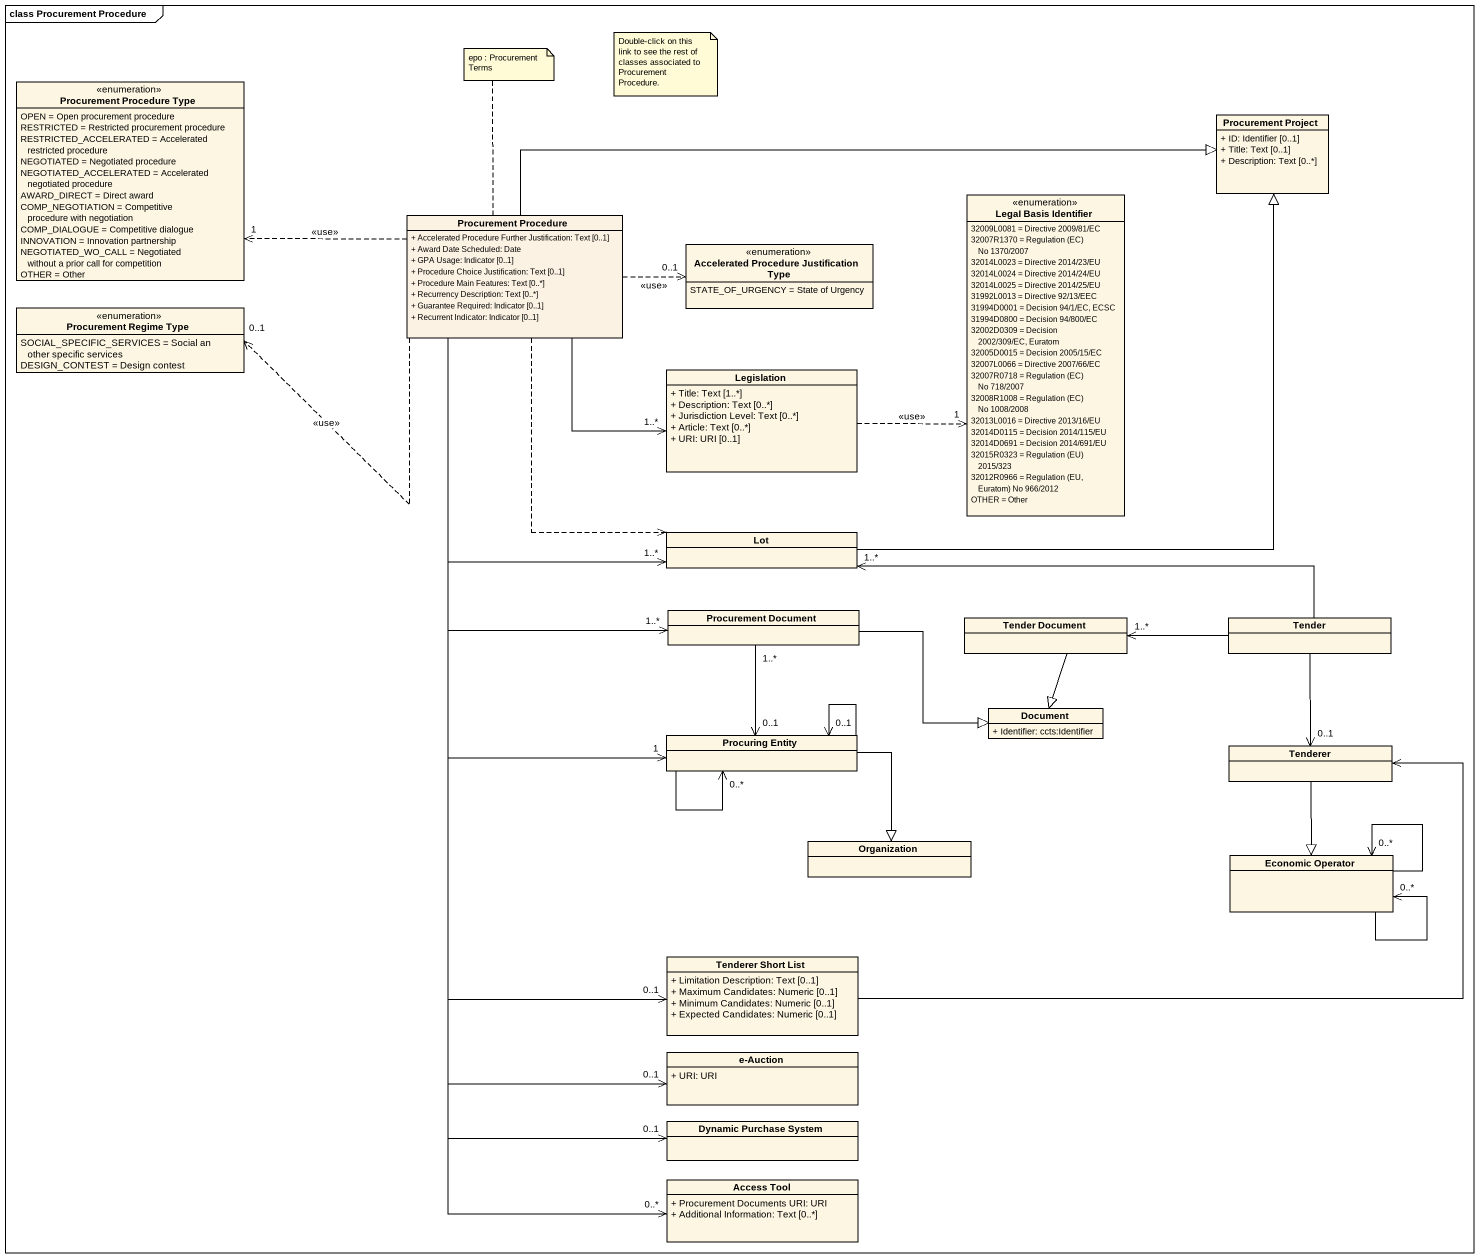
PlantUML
@startuml
mainframe class Procurement Procedure
hide circle
hide empty members
skinparam classAttributeIconSize 0
enum "Procurement Procedure Type" as Procurement_Procedure_Type {
  OPEN = Open procurement procedure
  RESTRICTED = Restricted procurement procedure
  RESTRICTED_ACCELERATED = Accelerated restricted procedure
  NEGOTIATED = Negotiated procedure
  NEGOTIATED_ACCELERATED = Accelerated negotiated procedure
  AWARD_DIRECT = Direct award
  COMP_NEGOTIATION = Competitive procedure with negotiation
  COMP_DIALOGUE = Competitive dialogue
  INNOVATION = Innovation partnership
  NEGOTIATED_WO_CALL = Negotiated without a prior call for competition
  OTHER = Other
}
class "Procurement Project" as Procurement_Project {
  + ID: Identifier [0..1]
  + Title: Text [0..1]
  + Description: Text [0..*]
}
enum "LegaI Basis Identifier" as LegaI_Basis_Identifier {
  32009L0081 = Directive 2009/81/EC
  {field} 32007R1370 = Regulation (EC) No 1370/2007
  32014L0023 = Directive 2014/23/EU
  32014L0024 = Directive 2014/24/EU
  32014L0025 = Directive 2014/25/EU
  31992L0013 = Directive 92/13/EEC
  31994D0001 = Decision 94/1/EC, ECSC
  31994D0800 = Decision 94/800/EC
  32002D0309 = Decision 2002/309/EC, Euratom
  32005D0015 = Decision 2005/15/EC
  32007L0066 = Directive 2007/66/EC
  {field} 32007R0718 = Regulation (EC) No 718/2007
  {field} 32008R1008 = Regulation (EC) No 1008/2008
  32013L0016 = Directive 2013/16/EU
  32014D0115 = Decision 2014/115/EU
  32014D0691 = Decision 2014/691/EU
  {field} 32015R0323 = Regulation (EU) 2015/323
  {field} 32012R0966 = Regulation (EU, Euratom) No 966/2012
  OTHER = Other
}
class "Procurement Procedure" as Procurement_Procedure #FCF2E3 {
  + Accelerated Procedure Further Justification: Text [0..1]
  + Award Date Scheduled: Date
  + GPA Usage: Indicator [0..1]
  + Procedure Choice Justification: Text [0..1]
  + Procedure Main Features: Text [0..*]
  + Recurrency Description: Text [0..*]
  + Guarantee Required: Indicator [0..1]
  + Recurrent Indicator: Indicator [0..1]
}
enum "Accelerated Procedure Justification Type" as Accelerated_Procedure {
  STATE_OF_URGENCY = State of Urgency
}
enum "Procurement Regime Type" as Procurement_Regime_Type {
  SOCIAL_SPECIFIC_SERVICES = Social an other specific services
  DESIGN_CONTEST = Design contest
}
class Legislation {
  + Title: Text [1..*]
  + Description: Text [0..*]
  + Jurisdiction Level: Text [0..*]
  + Article: Text [0..*]
  + URI: URI [0..1]
}
class Lot
class "Procurement Document" as Procurement_Document
class "Tender Document" as Tender_Document
class Tender
class "Procuring Entity" as Procuring_Entity
class Document {
  + Identifier: ccts:Identifier
}
class Tenderer
class Organization
class "Economic Operator" as Economic_Operator
class "Tenderer Short List" as Tenderer_Short_List {
  + Limitation Description: Text [0..1]
  + Maximum Candidates: Numeric [0..1]
  + Minimum Candidates: Numeric [0..1]
  + Expected Candidates: Numeric [0..1]
}
class "e-Auction" as e_Auction {
  + URI: URI
}
class "Dynamic Purchase System" as Dynamic_Purchase_System
class "Access Tool" as Access_Tool {
  + Procurement Documents URI: URI
  + Additional Information: Text [0..*]
}
Procurement_Procedure .left.> "1" Procurement_Procedure_Type : <<use>>
Procurement_Procedure -right-|> Procurement_Project
Procurement_Procedure .right.> "0..1" Accelerated_Procedure : <<use>>
Procurement_Procedure .left.> "0..1" Procurement_Regime_Type : <<use>>
Procurement_Procedure -right-> "1..*" Legislation
Procurement_Procedure ..> Lot
Procurement_Procedure --> "1..*" Lot
Procurement_Procedure --> "1..*" Procurement_Document
Procurement_Procedure --> "1" Procuring_Entity
Procurement_Procedure --> "0..1" Tenderer_Short_List
Procurement_Procedure --> "0..1" e_Auction
Procurement_Procedure --> "0..1" Dynamic_Purchase_System
Procurement_Procedure --> "0..*" Access_Tool
Legislation .right.> "1" LegaI_Basis_Identifier : <<use>>
Lot -up-|> Procurement_Project
Procurement_Document "1..*" --> "0..1" Procuring_Entity
Procurement_Document -right-|> Document
Tender_Document --|> Document
Tender -left-> "1..*" Lot
Tender -left-> "1..*" Tender_Document
Tender --> "0..1" Tenderer
Procuring_Entity --> "0..1" Procuring_Entity
Procuring_Entity --> "0..*" Procuring_Entity
Procuring_Entity --|> Organization
Tenderer --|> Economic_Operator
Economic_Operator --> "0..*" Economic_Operator
Economic_Operator --> "0..*" Economic_Operator
Tenderer_Short_List -right-> Tenderer
note top of Procurement_Procedure : epo : Procurement Terms
note as N2
  Double-click on this link to see the rest of classes associated to Procurement Procedure.
end note
@enduml
